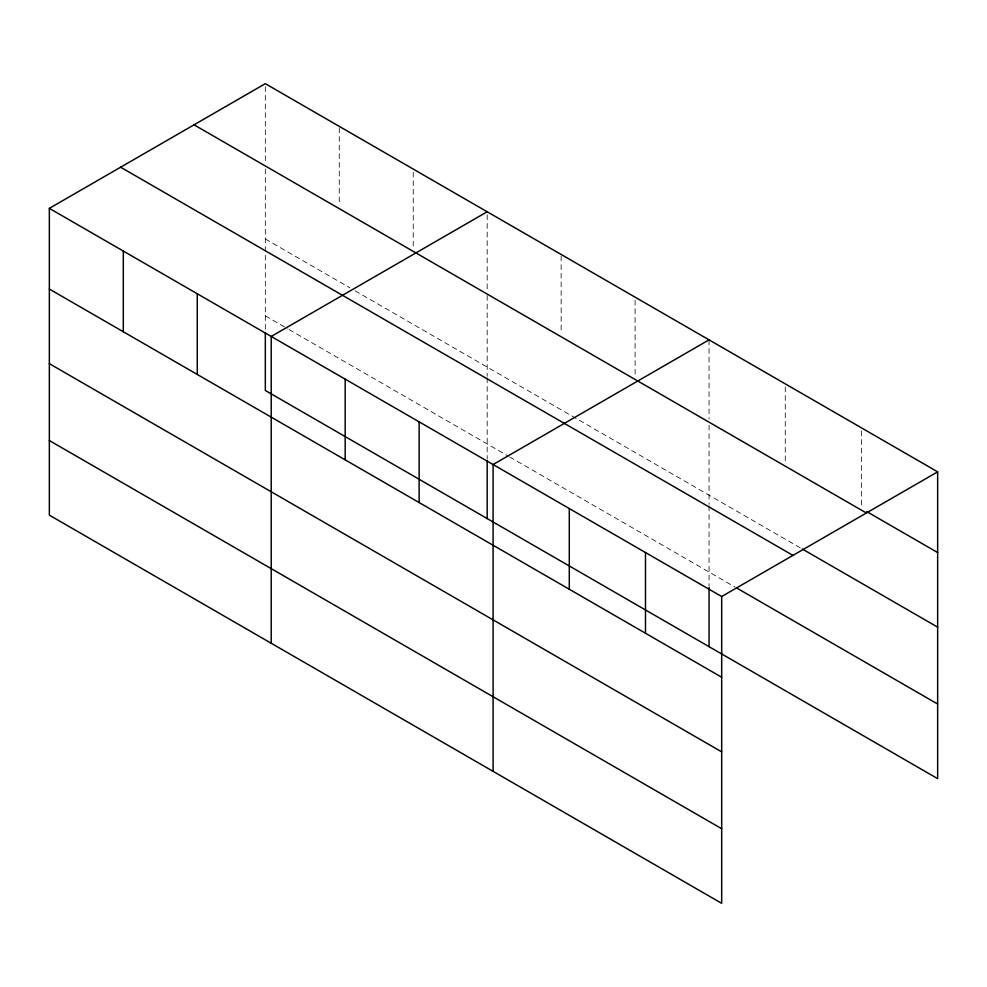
<?xml version="1.0" encoding="UTF-8"?>
<svg xmlns="http://www.w3.org/2000/svg" width="987" height="987" viewBox="0 0 987 987"><rect width="100%" height="100%" fill="white"/><g stroke="black" fill="none" stroke-linecap="round" stroke-linejoin="round"><path stroke-width="0.74" stroke-dasharray="4.93 3.7" d="M265.318 238.99L349.83 287.785M355.123 290.832L801.025 548.278M265.318 315.865L287.76 328.819M289.08 329.584L508.317 456.154M509.637 456.919L735.327 587.228M861.454 430.9L861.454 508.552M785.257 386.904L785.257 464.556M709.061 339.861L709.061 419.043M709.061 425.138L709.061 504.406M709.061 505.936L709.061 585.76M635.097 300.208L635.097 376.343M561.147 255.991L561.147 333.643M487.183 214.808L487.183 290.943M487.183 295.52L487.183 376.306M487.183 377.848L487.183 459.189M413.232 172.12L413.232 248.255M339.269 127.891L339.269 205.555M265.318 86.72L265.318 164.373M265.318 168.937L265.318 331.089"/><path stroke-width="1.48" d="M49.35 208.356L721.682 596.53L721.682 903.327L49.35 515.152L49.35 208.356L265.318 83.673L937.65 471.848L937.65 778.644L265.318 390.47L265.318 332.607M487.183 211.773L271.215 336.456L271.215 643.253M709.061 339.861L493.093 464.544L493.093 771.353M721.682 596.53L937.65 471.848M866.709 511.587L937.65 552.547M194.044 124.818L866.376 512.993M802.332 549.031L937.65 627.152M120.624 167.21L792.956 555.385M736.647 587.981L937.65 704.027M49.35 289.055L721.682 677.23M49.35 363.672L721.682 751.847M49.35 440.547L721.682 828.71M709.061 587.277L709.061 646.67M645.486 552.535L645.486 633.235M569.289 508.539L569.289 589.239M487.183 460.707L487.183 518.57M419.13 421.856L419.13 502.556M345.179 379.156L345.179 459.856M197.264 293.756L197.264 374.455M123.301 251.056L123.301 331.755"/></g></svg>
